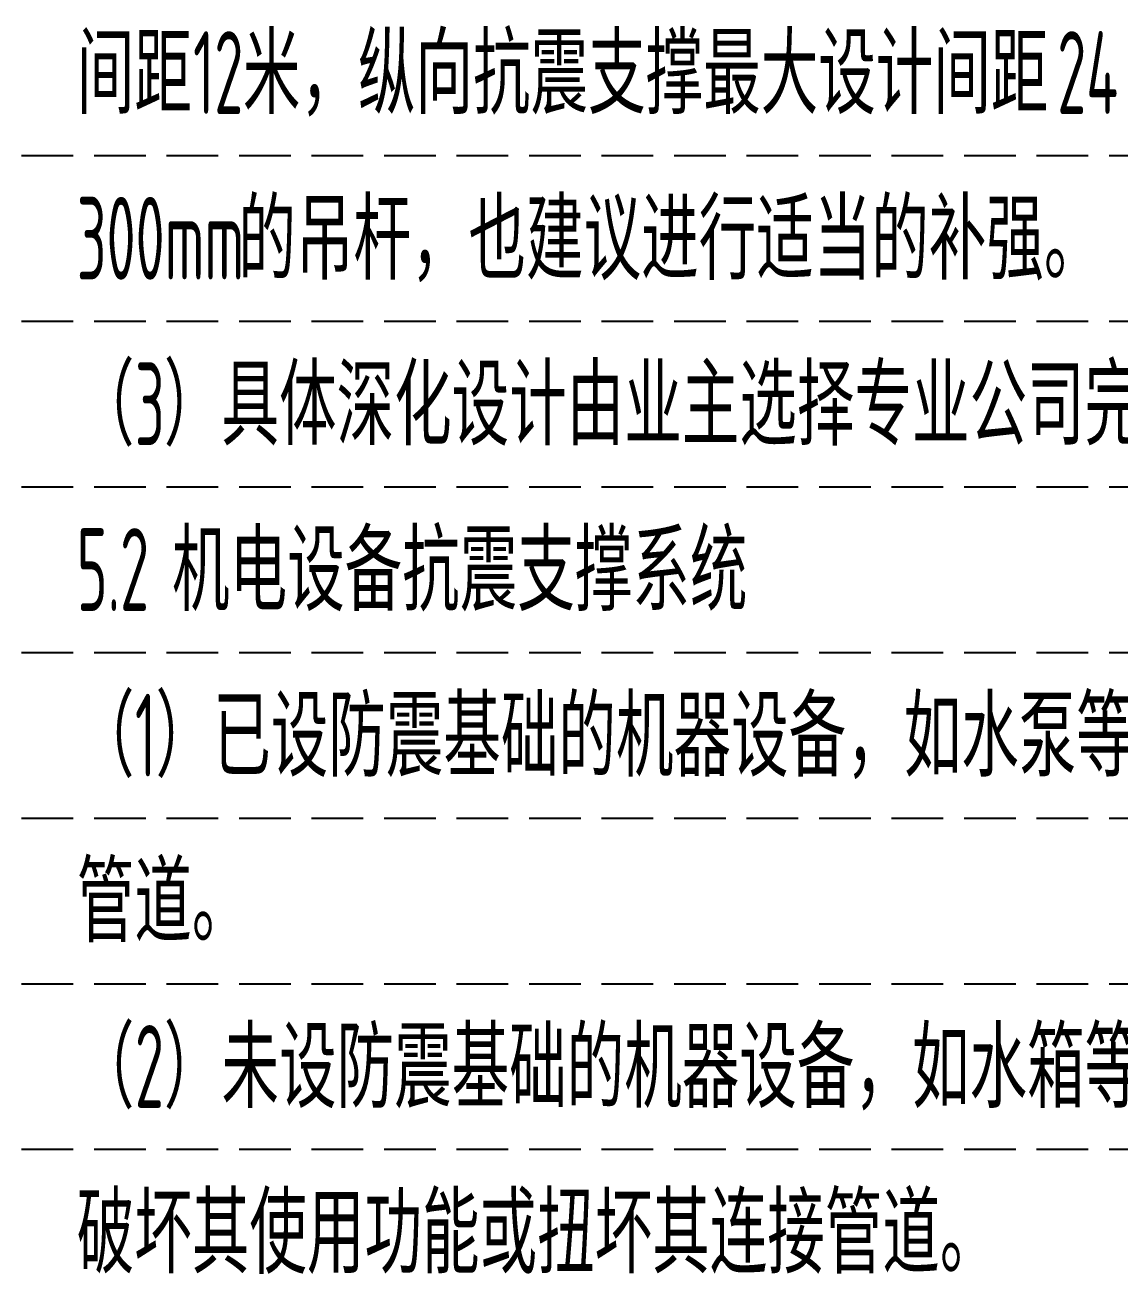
# Model space of a CAD drawing. Extents: x 12300 to 361047, y -1498650 to 1244242.
# Drawn here: x 265063 to 270345, y 114394 to 120426 of the extents above; entities that cross this region are included whole.
import ezdxf

# ---------------------------------------------------------------- set-up
doc = ezdxf.new("R2010")
doc.units = 0
doc.header["$LTSCALE"] = 1000
doc.header["$MEASUREMENT"] = 0
doc.linetypes.add('DASH', pattern=[0.35, 0.25, -0.1])
doc.layers.add('TEXT', color=3, linetype='CONTINUOUS')
doc.styles.get("Standard").update_dxf_attribs({"font": 'GBENOR', "bigfont": 'GBCBIG'})

msp = doc.modelspace()

# ---------------------------------------------------------------- linework, layer by layer
at = {"layer": 'TEXT', "color": 3, "linetype": 'DASH'}
for p, q in [((233546.8, 119796.1), (280446.8, 119796.1)), ((233546.8, 118996.1), (280446.8, 118996.1)), ((233546.8, 118196.1), (280446.8, 118196.1)), ((233546.8, 117396.1), (280446.8, 117396.1)), ((233546.8, 116596.1), (280446.8, 116596.1)), ((233546.8, 115796.1), (280446.8, 115796.1)), ((233546.8, 114996.1), (280446.8, 114996.1))]:
    msp.add_line(p, q, dxfattribs=at)

# ---------------------------------------------------------------- texts
at = {"layer": 'TEXT', "color": 3}
for s, height, p in [('间距', 385.82, (265313.5, 119996.1)), ('米，纵向抗震支撑最大设计间距', 385.816, (266115.2, 119996.1)), ('的吊杆，也建议进行适当的补强。', 385.816, (266093.5, 119196.1)), ('（', 385.8, (265313.5, 118396.1)), ('）具体深化设计由业主选择专业公司完成，最终间距根据现场实际情况在深化设计阶段确定。', 385.816, (265734.3, 118396.1)), ('机电设备抗震支撑系统', 385.82, (265773.5, 117596.1)), ('（', 385.8, (265313.5, 116796.1)), ('）已设防震基础的机器设备，如水泵等，需设置限位器，以防止机器设备地震时产生过量的移动，甚至倾覆而扭坏', 385.816, (265694.3, 116796.1)), ('管道。', 385.82, (265313.5, 115996.1)), ('（', 385.8, (265313.5, 115196.1)), ('）未设防震基础的机器设备，如水箱等必须与主体结构连接牢固，以防止地震时机器设备在地面上滑动或者倾覆，', 385.816, (265734.3, 115196.1)), ('破坏其使用功能或扭坏其连接管道。', 385.816, (265313.5, 114396.1))]:
    msp.add_text(s, height=height, dxfattribs=at).set_placement(p)
at = {"layer": 'TEXT', "color": 3, "width": 0.6}
for s, p in [('12', (265875.2, 119996.1)), ('24', (270047.1, 119996.1)), ('300mm', (265313.5, 119196.1)), ('3', (265594.3, 118396.1)), ('5.2', (265313.5, 117596.1)), ('1', (265594.3, 116796.1)), ('2', (265594.3, 115196.1))]:
    msp.add_text(s, height=400, dxfattribs=at).set_placement(p)

doc.saveas('drawing.dxf')
